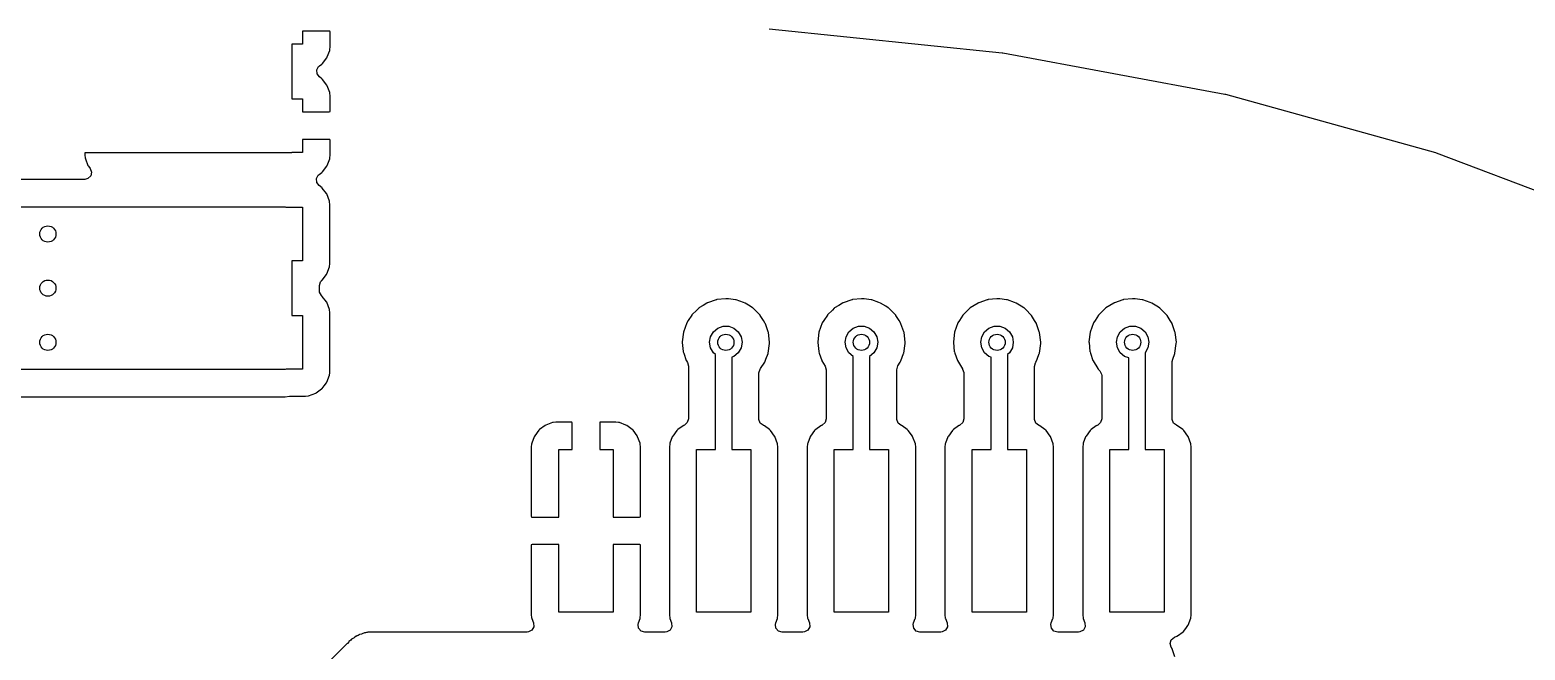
# Model space of a CAD drawing. Extents: x -3.92 to 3.92, y 0.02 to 7.83.
# Drawn here: x 1.326 to 2.411, y 5.406 to 5.857 of the extents above; entities that cross this region are included whole.
import ezdxf

# ---------------------------------------------------------------- set-up
doc = ezdxf.new("R2010")
doc.units = 0
doc.header["$MEASUREMENT"] = 0
doc.layers.add('BLACK', color=7, linetype='CONTINUOUS')

msp = doc.modelspace()

# ---------------------------------------------------------------- linework, layer by layer
at = {"layer": 'BLACK', "linetype": 'CONTINUOUS'}
for p, q in [((1.54298, 5.85614), (1.52352, 5.85614)), ((1.52352, 5.85614), (1.52352, 5.84664)), ((1.54328, 5.85608), (1.54298, 5.85614)), ((1.54334, 5.85603), (1.54328, 5.85608)), ((1.54352, 5.85543), (1.54334, 5.85603)), ((1.54352, 5.84488), (1.54352, 5.85543)), ((1.86221, 5.85783), (2.03129, 5.84034)), ((1.51575, 5.84664), (1.51575, 5.8069)), ((1.52352, 5.84664), (1.51575, 5.84664)), ((1.54136, 5.83727), (1.54314, 5.84201)), ((1.54314, 5.84201), (1.54328, 5.84261)), ((1.54328, 5.84261), (1.5435, 5.84461)), ((1.5435, 5.84461), (1.54352, 5.84488)), ((2.03129, 5.84034), (2.03169, 5.84029)), ((2.03169, 5.84029), (2.19288, 5.81031)), ((1.53378, 5.82783), (1.53512, 5.83028)), ((1.53512, 5.83028), (1.53565, 5.83074)), ((1.53565, 5.83074), (1.53752, 5.83214)), ((1.53752, 5.83214), (1.53802, 5.83264)), ((1.53802, 5.83264), (1.54103, 5.83666)), ((1.54103, 5.83666), (1.54136, 5.83727)), ((1.53398, 5.82504), (1.53378, 5.82783)), ((1.53565, 5.8228), (1.53398, 5.82504)), ((1.53752, 5.8214), (1.53565, 5.8228)), ((1.53802, 5.82091), (1.53752, 5.8214)), ((1.54103, 5.81689), (1.53802, 5.82091)), ((1.51575, 5.8069), (1.52352, 5.8069)), ((1.52352, 5.8069), (1.52352, 5.7974)), ((1.54136, 5.81627), (1.54103, 5.81689)), ((1.54314, 5.81153), (1.54136, 5.81627)), ((1.54328, 5.81093), (1.54314, 5.81153)), ((1.5435, 5.80893), (1.54328, 5.81093)), ((1.54352, 5.80866), (1.5435, 5.80893)), ((1.54352, 5.79794), (1.54352, 5.80866)), ((2.19288, 5.81031), (2.19329, 5.81021)), ((2.19329, 5.81021), (2.34591, 5.76786)), ((1.52352, 5.7974), (1.5428, 5.7974)), ((1.5428, 5.7974), (1.5434, 5.79758)), ((1.5434, 5.79758), (1.54345, 5.79763)), ((1.54345, 5.79763), (1.54352, 5.79794)), ((1.54298, 5.7774), (1.52352, 5.7774)), ((1.52352, 5.7774), (1.52352, 5.7679)), ((1.54328, 5.77734), (1.54298, 5.7774)), ((1.54334, 5.77729), (1.54328, 5.77734)), ((1.54352, 5.77669), (1.54334, 5.77729)), ((1.54352, 5.76614), (1.54352, 5.77669)), ((1.51575, 5.76772), (1.36552, 5.76772)), ((1.36552, 5.76772), (1.36552, 5.76614)), ((1.36552, 5.76614), (1.36553, 5.76587)), ((1.36553, 5.76587), (1.36575, 5.76387)), ((1.36575, 5.76387), (1.36589, 5.76327)), ((1.36589, 5.76327), (1.36767, 5.75853)), ((1.52352, 5.7679), (1.51575, 5.7679)), ((1.51575, 5.7679), (1.51575, 5.76772)), ((1.54136, 5.75853), (1.54314, 5.76327)), ((1.54314, 5.76327), (1.54328, 5.76387)), ((1.54328, 5.76387), (1.5435, 5.76587)), ((1.5435, 5.76587), (1.54352, 5.76614)), ((2.34591, 5.76786), (2.34634, 5.76772)), ((2.34634, 5.76772), (2.49043, 5.713)), ((1.36767, 5.75853), (1.368, 5.75792)), ((1.368, 5.75792), (1.3693, 5.75618)), ((1.3693, 5.75618), (1.37028, 5.75357)), ((1.37028, 5.75357), (1.36969, 5.75083)), ((1.5354, 5.75182), (1.53752, 5.7534)), ((1.53752, 5.7534), (1.53802, 5.7539)), ((1.53802, 5.7539), (1.54103, 5.75792)), ((1.54103, 5.75792), (1.54136, 5.75853)), ((1.36533, 5.74825), (1.24512, 5.74825)), ((1.36771, 5.74886), (1.36533, 5.74825)), ((1.36969, 5.75083), (1.36771, 5.74886)), ((1.53353, 5.7489), (1.53487, 5.75136)), ((1.53373, 5.74612), (1.53353, 5.7489)), ((1.5354, 5.74388), (1.53373, 5.74612)), ((1.53487, 5.75136), (1.5354, 5.75182)), ((1.53759, 5.74224), (1.5354, 5.74388)), ((1.5378, 5.74196), (1.53759, 5.74224)), ((1.54077, 5.738), (1.5378, 5.74196)), ((1.54098, 5.73772), (1.54077, 5.738)), ((1.54077, 5.738), (1.54077, 5.738)), ((1.54296, 5.73244), (1.54098, 5.73772)), ((1.54299, 5.73213), (1.54296, 5.73244)), ((1.54321, 5.73016), (1.54299, 5.73213)), ((1.54299, 5.73213), (1.54299, 5.73213)), ((1.24512, 5.72835), (1.33858, 5.72835)), ((1.33858, 5.72835), (1.45452, 5.72835)), ((1.45452, 5.72835), (1.51079, 5.72835)), ((1.45452, 5.72835), (1.45452, 5.72835)), ((1.51079, 5.72835), (1.51142, 5.72816)), ((1.51142, 5.72816), (1.52352, 5.72816)), ((1.52352, 5.72816), (1.52352, 5.68916)), ((1.54322, 5.73003), (1.54321, 5.73016)), ((1.54322, 5.6873), (1.54322, 5.73003)), ((1.52352, 5.68916), (1.51575, 5.68916)), ((1.51575, 5.68916), (1.51575, 5.64942)), ((1.54296, 5.68489), (1.54322, 5.6873)), ((1.53759, 5.67508), (1.54074, 5.67928)), ((1.54074, 5.67928), (1.54077, 5.67932)), ((1.54077, 5.67932), (1.54098, 5.6796)), ((1.54077, 5.67932), (1.54077, 5.67932)), ((1.54098, 5.6796), (1.54296, 5.68489)), ((1.53565, 5.67116), (1.53644, 5.67384)), ((1.53565, 5.66742), (1.53565, 5.67116)), ((1.53576, 5.66637), (1.53565, 5.66742)), ((1.5371, 5.66392), (1.53576, 5.66637)), ((1.53644, 5.67384), (1.5371, 5.67467)), ((1.5371, 5.67467), (1.53731, 5.67487)), ((1.53731, 5.67487), (1.53759, 5.67508)), ((1.53731, 5.66371), (1.5371, 5.66392)), ((1.53759, 5.6635), (1.53731, 5.66371)), ((1.5378, 5.66322), (1.53759, 5.6635)), ((1.54077, 5.65926), (1.5378, 5.66322)), ((1.54098, 5.65898), (1.54077, 5.65926)), ((1.54077, 5.65926), (1.54077, 5.65926)), ((1.54296, 5.6537), (1.54098, 5.65898)), ((1.81098, 5.65472), (1.80962, 5.65339)), ((1.81118, 5.65491), (1.81098, 5.65472)), ((1.81098, 5.65472), (1.81098, 5.65472)), ((1.81419, 5.65677), (1.81118, 5.65491)), ((1.81697, 5.65847), (1.81419, 5.65677)), ((1.8172, 5.65862), (1.81697, 5.65847)), ((1.81697, 5.65847), (1.81697, 5.65847)), ((1.81747, 5.65871), (1.8172, 5.65862)), ((1.82364, 5.66081), (1.81747, 5.65871)), ((1.81747, 5.65871), (1.81747, 5.65871)), ((1.8239, 5.6609), (1.82364, 5.66081)), ((1.82417, 5.66093), (1.8239, 5.6609)), ((1.83065, 5.66161), (1.82417, 5.66093)), ((1.82417, 5.66093), (1.82417, 5.66093)), ((1.83093, 5.66164), (1.83065, 5.66161)), ((1.83065, 5.66161), (1.83065, 5.66161)), ((1.83264, 5.66143), (1.83093, 5.66164)), ((1.83768, 5.66083), (1.83264, 5.66143)), ((1.83795, 5.6608), (1.83768, 5.66083)), ((1.83768, 5.66083), (1.83768, 5.66083)), ((1.83821, 5.66071), (1.83795, 5.6608)), ((1.84344, 5.65884), (1.83821, 5.66071)), ((1.83821, 5.66071), (1.83821, 5.66071)), ((1.84461, 5.65843), (1.84344, 5.65884)), ((1.8483, 5.65608), (1.84461, 5.65843)), ((1.85015, 5.65491), (1.8483, 5.65608)), ((1.85058, 5.65464), (1.85015, 5.65491)), ((1.85078, 5.65444), (1.85058, 5.65464)), ((1.85152, 5.6537), (1.85078, 5.65444)), ((1.85078, 5.65444), (1.85078, 5.65444)), ((1.90941, 5.65472), (1.90805, 5.65339)), ((1.90961, 5.65491), (1.90941, 5.65472)), ((1.90941, 5.65472), (1.90941, 5.65472)), ((1.91262, 5.65677), (1.90961, 5.65491)), ((1.91539, 5.65847), (1.91262, 5.65677)), ((1.91563, 5.65862), (1.91539, 5.65847)), ((1.91539, 5.65847), (1.91539, 5.65847)), ((1.91589, 5.65871), (1.91563, 5.65862)), ((1.92206, 5.66081), (1.91589, 5.65871)), ((1.91589, 5.65871), (1.91589, 5.65871)), ((1.92232, 5.6609), (1.92206, 5.66081)), ((1.9226, 5.66093), (1.92232, 5.6609)), ((1.92908, 5.66161), (1.9226, 5.66093)), ((1.9226, 5.66093), (1.9226, 5.66093)), ((1.92936, 5.66164), (1.92908, 5.66161)), ((1.92908, 5.66161), (1.92908, 5.66161)), ((1.93107, 5.66143), (1.92936, 5.66164)), ((1.9361, 5.66083), (1.93107, 5.66143)), ((1.93638, 5.6608), (1.9361, 5.66083)), ((1.9361, 5.66083), (1.9361, 5.66083)), ((1.93664, 5.66071), (1.93638, 5.6608)), ((1.94186, 5.65884), (1.93664, 5.66071)), ((1.93664, 5.66071), (1.93664, 5.66071)), ((1.94304, 5.65843), (1.94186, 5.65884)), ((1.94673, 5.65608), (1.94304, 5.65843)), ((1.94857, 5.65491), (1.94673, 5.65608)), ((1.94901, 5.65464), (1.94857, 5.65491)), ((1.9492, 5.65444), (1.94901, 5.65464)), ((1.94994, 5.6537), (1.9492, 5.65444)), ((1.9492, 5.65444), (1.9492, 5.65444)), ((2.00784, 5.65472), (2.00647, 5.65339)), ((2.00803, 5.65491), (2.00784, 5.65472)), ((2.00784, 5.65472), (2.00784, 5.65472)), ((2.01104, 5.65677), (2.00803, 5.65491)), ((2.01382, 5.65847), (2.01104, 5.65677)), ((2.01406, 5.65862), (2.01382, 5.65847)), ((2.01382, 5.65847), (2.01382, 5.65847)), ((2.01432, 5.65871), (2.01406, 5.65862)), ((2.02049, 5.66081), (2.01432, 5.65871)), ((2.01432, 5.65871), (2.01432, 5.65871)), ((2.02075, 5.6609), (2.02049, 5.66081)), ((2.02102, 5.66093), (2.02075, 5.6609)), ((2.0275, 5.66161), (2.02102, 5.66093)), ((2.02102, 5.66093), (2.02102, 5.66093)), ((2.02778, 5.66164), (2.0275, 5.66161)), ((2.0275, 5.66161), (2.0275, 5.66161)), ((2.0295, 5.66143), (2.02778, 5.66164)), ((2.03453, 5.66083), (2.0295, 5.66143)), ((2.0348, 5.6608), (2.03453, 5.66083)), ((2.03453, 5.66083), (2.03453, 5.66083)), ((2.03506, 5.66071), (2.0348, 5.6608)), ((2.04029, 5.65884), (2.03506, 5.66071)), ((2.03506, 5.66071), (2.03506, 5.66071)), ((2.04146, 5.65843), (2.04029, 5.65884)), ((2.04515, 5.65608), (2.04146, 5.65843)), ((2.047, 5.65491), (2.04515, 5.65608)), ((2.04743, 5.65464), (2.047, 5.65491)), ((2.04763, 5.65444), (2.04743, 5.65464)), ((2.04837, 5.6537), (2.04763, 5.65444)), ((2.04763, 5.65444), (2.04763, 5.65444)), ((2.10626, 5.65472), (2.1049, 5.65339)), ((2.10646, 5.65491), (2.10626, 5.65472)), ((2.10626, 5.65472), (2.10626, 5.65472)), ((2.10947, 5.65677), (2.10646, 5.65491)), ((2.11224, 5.65847), (2.10947, 5.65677)), ((2.11248, 5.65862), (2.11224, 5.65847)), ((2.11224, 5.65847), (2.11224, 5.65847)), ((2.11274, 5.65871), (2.11248, 5.65862)), ((2.11891, 5.66081), (2.11274, 5.65871)), ((2.11274, 5.65871), (2.11274, 5.65871)), ((2.11917, 5.6609), (2.11891, 5.66081)), ((2.11945, 5.66093), (2.11917, 5.6609)), ((2.12593, 5.66161), (2.11945, 5.66093)), ((2.11945, 5.66093), (2.11945, 5.66093)), ((2.12621, 5.66164), (2.12593, 5.66161)), ((2.12593, 5.66161), (2.12593, 5.66161)), ((2.12792, 5.66143), (2.12621, 5.66164)), ((2.13295, 5.66083), (2.12792, 5.66143)), ((2.13323, 5.6608), (2.13295, 5.66083)), ((2.13295, 5.66083), (2.13295, 5.66083)), ((2.13349, 5.66071), (2.13323, 5.6608)), ((2.13871, 5.65884), (2.13349, 5.66071)), ((2.13349, 5.66071), (2.13349, 5.66071)), ((2.13989, 5.65843), (2.13871, 5.65884)), ((2.14358, 5.65608), (2.13989, 5.65843)), ((2.14542, 5.65491), (2.14358, 5.65608)), ((2.14586, 5.65464), (2.14542, 5.65491)), ((2.14605, 5.65444), (2.14586, 5.65464)), ((2.14679, 5.6537), (2.14605, 5.65444)), ((2.14605, 5.65444), (2.14605, 5.65444)), ((1.51575, 5.64942), (1.52352, 5.64942)), ((1.52352, 5.64942), (1.52352, 5.61042)), ((1.54322, 5.65129), (1.54296, 5.6537)), ((1.54322, 5.60856), (1.54322, 5.65129)), ((1.8023, 5.64402), (1.79988, 5.63738)), ((1.80341, 5.64575), (1.8023, 5.64402)), ((1.80598, 5.64973), (1.80341, 5.64575)), ((1.80613, 5.64997), (1.80598, 5.64973)), ((1.80598, 5.64973), (1.80598, 5.64973)), ((1.80962, 5.65339), (1.80613, 5.64997)), ((1.85556, 5.64962), (1.85152, 5.6537)), ((1.85571, 5.64939), (1.85556, 5.64962)), ((1.85798, 5.64575), (1.85571, 5.64939)), ((1.85931, 5.64362), (1.85798, 5.64575)), ((1.8594, 5.64336), (1.85931, 5.64362)), ((1.90073, 5.64402), (1.89831, 5.63738)), ((1.90184, 5.64575), (1.90073, 5.64402)), ((1.90441, 5.64973), (1.90184, 5.64575)), ((1.90456, 5.64997), (1.90441, 5.64973)), ((1.90441, 5.64973), (1.90441, 5.64973)), ((1.90805, 5.65339), (1.90456, 5.64997)), ((1.95399, 5.64962), (1.94994, 5.6537)), ((1.95414, 5.64939), (1.95399, 5.64962)), ((1.95641, 5.64575), (1.95414, 5.64939)), ((1.95774, 5.64362), (1.95641, 5.64575)), ((1.95783, 5.64336), (1.95774, 5.64362)), ((1.99915, 5.64402), (1.99673, 5.63738)), ((2.00026, 5.64575), (1.99915, 5.64402)), ((2.00283, 5.64973), (2.00026, 5.64575)), ((2.00298, 5.64997), (2.00283, 5.64973)), ((2.00283, 5.64973), (2.00283, 5.64973)), ((2.00647, 5.65339), (2.00298, 5.64997)), ((2.05241, 5.64962), (2.04837, 5.6537)), ((2.05256, 5.64939), (2.05241, 5.64962)), ((2.05483, 5.64575), (2.05256, 5.64939)), ((2.05616, 5.64362), (2.05483, 5.64575)), ((2.05625, 5.64336), (2.05616, 5.64362)), ((2.09758, 5.64402), (2.09516, 5.63738)), ((2.09869, 5.64575), (2.09758, 5.64402)), ((2.10126, 5.64973), (2.09869, 5.64575)), ((2.10141, 5.64997), (2.10126, 5.64973)), ((2.10126, 5.64973), (2.10126, 5.64973)), ((2.1049, 5.65339), (2.10141, 5.64997)), ((2.15084, 5.64962), (2.14679, 5.6537)), ((2.15099, 5.64939), (2.15084, 5.64962)), ((2.15326, 5.64575), (2.15099, 5.64939)), ((2.15459, 5.64362), (2.15326, 5.64575)), ((2.15468, 5.64336), (2.15459, 5.64362)), ((1.79988, 5.63738), (1.799, 5.63036)), ((1.8189, 5.62992), (1.81961, 5.63396)), ((1.81961, 5.63396), (1.82166, 5.63751)), ((1.82166, 5.63751), (1.8248, 5.64015)), ((1.8248, 5.64015), (1.82866, 5.64155)), ((1.82866, 5.64155), (1.83276, 5.64155)), ((1.83276, 5.64155), (1.83661, 5.64015)), ((1.83661, 5.64015), (1.83976, 5.63751)), ((1.83976, 5.63751), (1.84181, 5.63396)), ((1.84181, 5.63396), (1.84252, 5.62992)), ((1.86139, 5.63764), (1.8594, 5.64336)), ((1.86164, 5.63695), (1.86139, 5.63764)), ((1.86242, 5.62992), (1.86164, 5.63695)), ((1.89831, 5.63738), (1.89742, 5.63036)), ((1.91732, 5.62992), (1.91804, 5.63396)), ((1.91804, 5.63396), (1.92009, 5.63751)), ((1.92009, 5.63751), (1.92323, 5.64015)), ((1.92323, 5.64015), (1.92708, 5.64155)), ((1.92708, 5.64155), (1.93118, 5.64155)), ((1.93118, 5.64155), (1.93504, 5.64015)), ((1.93504, 5.64015), (1.93818, 5.63751)), ((1.93818, 5.63751), (1.94023, 5.63396)), ((1.94023, 5.63396), (1.94094, 5.62992)), ((1.95982, 5.63764), (1.95783, 5.64336)), ((1.96006, 5.63695), (1.95982, 5.63764)), ((1.96085, 5.62992), (1.96006, 5.63695)), ((1.99673, 5.63738), (1.99585, 5.63036)), ((2.01575, 5.62992), (2.01646, 5.63396)), ((2.01646, 5.63396), (2.01851, 5.63751)), ((2.01851, 5.63751), (2.02165, 5.64015)), ((2.02165, 5.64015), (2.02551, 5.64155)), ((2.02551, 5.64155), (2.02961, 5.64155)), ((2.02961, 5.64155), (2.03346, 5.64015)), ((2.03346, 5.64015), (2.03661, 5.63751)), ((2.03661, 5.63751), (2.03866, 5.63396)), ((2.03866, 5.63396), (2.03937, 5.62992)), ((2.05825, 5.63764), (2.05625, 5.64336)), ((2.05849, 5.63695), (2.05825, 5.63764)), ((2.05927, 5.62992), (2.05849, 5.63695)), ((2.09516, 5.63738), (2.09427, 5.63036)), ((2.11417, 5.62992), (2.11489, 5.63396)), ((2.11489, 5.63396), (2.11694, 5.63751)), ((2.11694, 5.63751), (2.12008, 5.64015)), ((2.12008, 5.64015), (2.12393, 5.64155)), ((2.12393, 5.64155), (2.12804, 5.64155)), ((2.12804, 5.64155), (2.13189, 5.64015)), ((2.13189, 5.64015), (2.13503, 5.63751)), ((2.13503, 5.63751), (2.13708, 5.63396)), ((2.13708, 5.63396), (2.1378, 5.62992)), ((2.15667, 5.63764), (2.15468, 5.64336)), ((2.15691, 5.63695), (2.15667, 5.63764)), ((2.1577, 5.62992), (2.15691, 5.63695)), ((1.799, 5.63036), (1.79902, 5.63009)), ((1.79902, 5.63009), (1.79902, 5.63009)), ((1.79902, 5.63009), (1.79906, 5.62977)), ((1.79906, 5.62977), (1.79969, 5.62333)), ((1.79969, 5.62333), (1.79977, 5.62306)), ((1.79977, 5.62306), (1.79977, 5.62306)), ((1.79977, 5.62306), (1.80012, 5.62203)), ((1.80012, 5.62203), (1.80192, 5.61662)), ((1.81961, 5.62588), (1.8189, 5.62992)), ((1.82166, 5.62233), (1.81961, 5.62588)), ((1.82323, 5.62101), (1.82166, 5.62233)), ((1.83976, 5.62233), (1.83661, 5.61969)), ((1.84181, 5.62588), (1.83976, 5.62233)), ((1.84252, 5.62992), (1.84181, 5.62588)), ((1.86133, 5.62178), (1.86143, 5.62203)), ((1.86143, 5.62203), (1.86241, 5.62904)), ((1.86241, 5.62904), (1.86242, 5.62992)), ((1.89742, 5.63036), (1.89745, 5.63009)), ((1.89745, 5.63009), (1.89745, 5.63009)), ((1.89745, 5.63009), (1.89748, 5.62977)), ((1.89748, 5.62977), (1.89811, 5.62333)), ((1.89811, 5.62333), (1.8982, 5.62306)), ((1.8982, 5.62306), (1.8982, 5.62306)), ((1.8982, 5.62306), (1.89854, 5.62203)), ((1.89854, 5.62203), (1.90034, 5.61662)), ((1.91804, 5.62588), (1.91732, 5.62992)), ((1.92009, 5.62233), (1.91804, 5.62588)), ((1.92323, 5.61969), (1.92009, 5.62233)), ((1.93818, 5.62233), (1.93504, 5.61969)), ((1.94023, 5.62588), (1.93818, 5.62233)), ((1.94094, 5.62992), (1.94023, 5.62588)), ((1.95975, 5.62178), (1.95985, 5.62203)), ((1.95985, 5.62203), (1.96084, 5.62904)), ((1.96084, 5.62904), (1.96085, 5.62992)), ((1.99585, 5.63036), (1.99587, 5.63009)), ((1.99587, 5.63009), (1.99587, 5.63009)), ((1.99587, 5.63009), (1.99591, 5.62977)), ((1.99591, 5.62977), (1.99654, 5.62333)), ((1.99654, 5.62333), (1.99662, 5.62306)), ((1.99662, 5.62306), (1.99662, 5.62306)), ((1.99662, 5.62306), (1.99697, 5.62203)), ((1.99697, 5.62203), (1.99877, 5.61662)), ((2.01646, 5.62588), (2.01575, 5.62992)), ((2.01851, 5.62233), (2.01646, 5.62588)), ((2.02165, 5.61969), (2.01851, 5.62233)), ((2.03661, 5.62233), (2.03504, 5.62101)), ((2.03866, 5.62588), (2.03661, 5.62233)), ((2.03937, 5.62992), (2.03866, 5.62588)), ((2.05818, 5.62178), (2.05828, 5.62203)), ((2.05828, 5.62203), (2.05926, 5.62904)), ((2.05926, 5.62904), (2.05927, 5.62992)), ((2.09427, 5.63036), (2.0943, 5.63009)), ((2.0943, 5.63009), (2.0943, 5.63009)), ((2.0943, 5.63009), (2.09433, 5.62977)), ((2.09433, 5.62977), (2.09496, 5.62333)), ((2.09496, 5.62333), (2.09505, 5.62306)), ((2.09505, 5.62306), (2.09505, 5.62306)), ((2.09505, 5.62306), (2.09539, 5.62203)), ((2.09539, 5.62203), (2.09719, 5.61662)), ((2.11489, 5.62588), (2.11417, 5.62992)), ((2.11694, 5.62233), (2.11489, 5.62588)), ((2.12008, 5.61969), (2.11694, 5.62233)), ((2.13708, 5.62588), (2.13504, 5.62234)), ((2.13504, 5.62234), (2.13504, 5.55197)), ((2.1378, 5.62992), (2.13708, 5.62588)), ((2.1566, 5.62177), (2.1567, 5.62203)), ((2.1567, 5.62203), (2.15769, 5.62904)), ((2.15769, 5.62904), (2.1577, 5.62992)), ((1.80192, 5.61662), (1.80206, 5.61638)), ((1.80206, 5.61638), (1.80206, 5.61638)), ((1.80206, 5.61638), (1.80281, 5.61515)), ((1.80281, 5.61515), (1.80352, 5.61258)), ((1.80352, 5.61258), (1.80352, 5.57423)), ((1.82323, 5.55197), (1.82323, 5.62101)), ((1.83661, 5.61969), (1.83504, 5.61912)), ((1.83504, 5.61912), (1.83504, 5.55197)), ((1.85585, 5.61081), (1.85892, 5.61542)), ((1.85892, 5.61542), (1.85979, 5.61773)), ((1.85979, 5.61773), (1.86133, 5.62177)), ((1.86133, 5.62177), (1.86133, 5.62178)), ((1.90034, 5.61662), (1.90049, 5.61638)), ((1.90049, 5.61638), (1.90281, 5.61255)), ((1.90281, 5.61255), (1.90352, 5.60998)), ((1.92323, 5.55197), (1.92323, 5.61969)), ((1.93504, 5.61969), (1.93504, 5.55197)), ((1.95474, 5.61002), (1.95557, 5.61276)), ((1.95557, 5.61276), (1.95734, 5.61542)), ((1.95734, 5.61542), (1.95771, 5.61638)), ((1.95771, 5.61638), (1.95975, 5.62177)), ((1.95975, 5.62177), (1.95975, 5.62178)), ((1.99877, 5.61662), (2.00243, 5.61057)), ((2.02323, 5.61912), (2.02165, 5.61969)), ((2.02323, 5.55197), (2.02323, 5.61912)), ((2.03504, 5.62101), (2.03504, 5.55197)), ((2.05474, 5.61239), (2.05551, 5.61493)), ((2.05474, 5.57423), (2.05474, 5.61239)), ((2.05549, 5.61495), (2.05556, 5.61509)), ((2.05551, 5.61493), (2.05549, 5.61495)), ((2.05556, 5.61509), (2.05557, 5.61513)), ((2.05557, 5.61513), (2.05561, 5.61519)), ((2.05561, 5.61519), (2.05577, 5.61542)), ((2.05561, 5.61519), (2.05561, 5.61519)), ((2.05577, 5.61542), (2.05664, 5.61773)), ((2.05664, 5.61773), (2.05818, 5.62177)), ((2.05818, 5.62177), (2.05818, 5.62178)), ((2.09719, 5.61662), (2.09734, 5.61638)), ((2.09734, 5.61638), (2.10062, 5.61097)), ((2.10062, 5.61097), (2.10086, 5.61057)), ((2.12323, 5.61855), (2.12008, 5.61969)), ((2.12323, 5.55197), (2.12323, 5.61855)), ((2.15474, 5.61597), (2.15507, 5.61773)), ((2.15474, 5.57423), (2.15474, 5.61597)), ((2.15507, 5.61773), (2.1566, 5.62177)), ((2.1566, 5.62177), (2.1566, 5.62177)), ((1.51079, 5.61024), (1.24512, 5.61024)), ((1.51164, 5.61042), (1.51079, 5.61024)), ((1.52352, 5.61042), (1.51164, 5.61042)), ((1.53909, 5.59834), (1.54077, 5.60058)), ((1.54077, 5.60058), (1.54098, 5.60086)), ((1.54077, 5.60058), (1.54077, 5.60058)), ((1.54098, 5.60086), (1.54296, 5.60615)), ((1.54296, 5.60615), (1.54314, 5.60781)), ((1.54314, 5.60781), (1.54321, 5.60842)), ((1.54321, 5.60842), (1.54322, 5.60856)), ((1.54321, 5.60842), (1.54321, 5.60842)), ((1.85474, 5.60765), (1.85557, 5.61039)), ((1.85474, 5.57423), (1.85474, 5.60765)), ((1.85557, 5.61039), (1.85585, 5.61081)), ((1.90352, 5.60998), (1.90352, 5.57423)), ((1.95474, 5.57423), (1.95474, 5.61002)), ((2.00243, 5.61057), (2.00252, 5.61048)), ((2.00252, 5.61048), (2.00351, 5.60794)), ((2.00351, 5.60794), (2.00352, 5.60751)), ((2.00352, 5.60751), (2.00352, 5.57423)), ((2.10086, 5.61057), (2.10105, 5.61037)), ((2.10105, 5.61037), (2.10105, 5.61037)), ((2.10105, 5.61037), (2.10213, 5.60925)), ((2.10213, 5.60925), (2.10343, 5.60677)), ((2.10343, 5.60677), (2.10352, 5.6058)), ((2.10352, 5.6058), (2.10352, 5.57423)), ((1.31562, 5.59033), (1.51079, 5.59033)), ((1.51079, 5.59033), (1.51408, 5.59069)), ((1.51408, 5.59069), (1.51461, 5.59072)), ((1.51461, 5.59072), (1.52538, 5.59072)), ((1.52538, 5.59072), (1.52551, 5.59073)), ((1.52551, 5.59073), (1.52748, 5.59094)), ((1.52551, 5.59073), (1.52551, 5.59073)), ((1.52748, 5.59094), (1.52779, 5.59098)), ((1.52748, 5.59094), (1.52748, 5.59094)), ((1.52779, 5.59098), (1.53308, 5.59296)), ((1.53308, 5.59296), (1.53336, 5.59317)), ((1.53336, 5.59317), (1.53731, 5.59613)), ((1.53336, 5.59317), (1.53336, 5.59317)), ((1.53731, 5.59613), (1.53759, 5.59634)), ((1.53759, 5.59634), (1.53909, 5.59834)), ((1.69946, 5.56948), (1.69544, 5.56647)), ((1.70008, 5.56982), (1.69946, 5.56948)), ((1.70482, 5.57159), (1.70008, 5.56982)), ((1.70542, 5.57174), (1.70482, 5.57159)), ((1.70742, 5.57195), (1.70542, 5.57174)), ((1.70769, 5.57197), (1.70742, 5.57195)), ((1.7186, 5.57197), (1.70769, 5.57197)), ((1.7189, 5.5719), (1.7186, 5.57197)), ((1.71896, 5.57186), (1.7189, 5.5719)), ((1.71913, 5.57126), (1.71896, 5.57186)), ((1.71913, 5.55197), (1.71913, 5.57126)), ((1.7392, 5.57174), (1.73913, 5.57144)), ((1.73913, 5.57144), (1.73913, 5.55197)), ((1.73925, 5.57179), (1.7392, 5.57174)), ((1.73985, 5.57197), (1.73925, 5.57179)), ((1.75058, 5.57197), (1.73985, 5.57197)), ((1.75085, 5.57195), (1.75058, 5.57197)), ((1.75285, 5.57174), (1.75085, 5.57195)), ((1.75345, 5.57159), (1.75285, 5.57174)), ((1.75819, 5.56982), (1.75345, 5.57159)), ((1.75881, 5.56948), (1.75819, 5.56982)), ((1.76282, 5.56647), (1.75881, 5.56948)), ((1.79961, 5.56922), (1.79594, 5.56647)), ((1.79989, 5.56943), (1.79961, 5.56922)), ((1.79961, 5.56922), (1.79961, 5.56922)), ((1.8003, 5.56959), (1.79989, 5.56943)), ((1.80062, 5.56972), (1.8003, 5.56959)), ((1.80274, 5.57155), (1.80062, 5.56972)), ((1.80352, 5.57423), (1.80274, 5.57155)), ((1.85476, 5.57389), (1.85474, 5.57423)), ((1.85573, 5.57126), (1.85476, 5.57389)), ((1.85775, 5.56975), (1.85573, 5.57126)), ((1.85774, 5.56972), (1.85775, 5.56975)), ((1.85789, 5.56964), (1.85774, 5.56972)), ((1.85796, 5.56959), (1.85789, 5.56964)), ((1.85838, 5.56943), (1.85796, 5.56959)), ((1.85866, 5.56922), (1.85838, 5.56943)), ((1.86233, 5.56647), (1.85866, 5.56922)), ((1.85866, 5.56922), (1.85866, 5.56922)), ((1.89961, 5.56922), (1.89594, 5.56647)), ((1.89989, 5.56943), (1.89961, 5.56922)), ((1.89961, 5.56922), (1.89961, 5.56922)), ((1.9003, 5.56959), (1.89989, 5.56943)), ((1.90062, 5.56972), (1.9003, 5.56959)), ((1.90274, 5.57155), (1.90062, 5.56972)), ((1.90352, 5.57423), (1.90274, 5.57155)), ((1.95476, 5.57389), (1.95474, 5.57423)), ((1.95573, 5.57126), (1.95476, 5.57389)), ((1.95775, 5.56975), (1.95573, 5.57126)), ((1.95774, 5.56972), (1.95775, 5.56975)), ((1.95789, 5.56964), (1.95774, 5.56972)), ((1.95796, 5.56959), (1.95789, 5.56964)), ((1.95838, 5.56943), (1.95796, 5.56959)), ((1.95866, 5.56922), (1.95838, 5.56943)), ((1.96233, 5.56647), (1.95866, 5.56922)), ((1.95866, 5.56922), (1.95866, 5.56922)), ((1.99961, 5.56922), (1.99594, 5.56647)), ((1.99989, 5.56943), (1.99961, 5.56922)), ((1.99961, 5.56922), (1.99961, 5.56922)), ((2.0003, 5.56959), (1.99989, 5.56943)), ((2.00062, 5.56972), (2.0003, 5.56959)), ((2.00274, 5.57155), (2.00062, 5.56972)), ((2.00352, 5.57423), (2.00274, 5.57155)), ((2.05476, 5.57389), (2.05474, 5.57423)), ((2.05573, 5.57126), (2.05476, 5.57389)), ((2.05775, 5.56975), (2.05573, 5.57126)), ((2.05774, 5.56972), (2.05775, 5.56975)), ((2.05789, 5.56964), (2.05774, 5.56972)), ((2.05796, 5.56959), (2.05789, 5.56964)), ((2.05838, 5.56943), (2.05796, 5.56959)), ((2.05866, 5.56922), (2.05838, 5.56943)), ((2.06233, 5.56647), (2.05866, 5.56922)), ((2.05866, 5.56922), (2.05866, 5.56922)), ((2.09961, 5.56922), (2.09594, 5.56647)), ((2.09989, 5.56943), (2.09961, 5.56922)), ((2.09961, 5.56922), (2.09961, 5.56922)), ((2.1003, 5.56959), (2.09989, 5.56943)), ((2.10062, 5.56972), (2.1003, 5.56959)), ((2.10274, 5.57155), (2.10062, 5.56972)), ((2.10352, 5.57423), (2.10274, 5.57155)), ((2.15476, 5.57389), (2.15474, 5.57423)), ((2.15573, 5.57126), (2.15476, 5.57389)), ((2.15775, 5.56975), (2.15573, 5.57126)), ((2.15774, 5.56972), (2.15775, 5.56975)), ((2.15789, 5.56964), (2.15774, 5.56972)), ((2.15796, 5.56959), (2.15789, 5.56964)), ((2.15838, 5.56943), (2.15796, 5.56959)), ((2.15866, 5.56922), (2.15838, 5.56943)), ((2.16233, 5.56647), (2.15866, 5.56922)), ((2.15866, 5.56922), (2.15866, 5.56922)), ((1.6916, 5.56134), (1.68982, 5.5566)), ((1.69194, 5.56195), (1.6916, 5.56134)), ((1.69495, 5.56597), (1.69194, 5.56195)), ((1.69544, 5.56647), (1.69495, 5.56597)), ((1.76332, 5.56597), (1.76282, 5.56647)), ((1.76633, 5.56195), (1.76332, 5.56597)), ((1.76667, 5.56134), (1.76633, 5.56195)), ((1.76844, 5.5566), (1.76667, 5.56134)), ((1.79186, 5.5612), (1.79014, 5.5566)), ((1.79199, 5.56153), (1.79186, 5.5612)), ((1.7922, 5.56181), (1.79199, 5.56153)), ((1.79516, 5.56576), (1.7922, 5.56181)), ((1.7922, 5.56181), (1.7922, 5.56181)), ((1.79537, 5.56605), (1.79516, 5.56576)), ((1.79594, 5.56647), (1.79537, 5.56605)), ((1.8629, 5.56605), (1.86233, 5.56647)), ((1.86311, 5.56576), (1.8629, 5.56605)), ((1.86607, 5.56181), (1.86311, 5.56576)), ((1.86628, 5.56153), (1.86607, 5.56181)), ((1.86607, 5.56181), (1.86607, 5.56181)), ((1.86826, 5.55624), (1.86628, 5.56153)), ((1.89186, 5.5612), (1.89014, 5.5566)), ((1.89199, 5.56153), (1.89186, 5.5612)), ((1.8922, 5.56181), (1.89199, 5.56153)), ((1.89516, 5.56576), (1.8922, 5.56181)), ((1.8922, 5.56181), (1.8922, 5.56181)), ((1.89537, 5.56605), (1.89516, 5.56576)), ((1.89594, 5.56647), (1.89537, 5.56605)), ((1.9629, 5.56605), (1.96233, 5.56647)), ((1.96311, 5.56576), (1.9629, 5.56605)), ((1.96607, 5.56181), (1.96311, 5.56576)), ((1.96628, 5.56153), (1.96607, 5.56181)), ((1.96607, 5.56181), (1.96607, 5.56181)), ((1.96826, 5.55624), (1.96628, 5.56153)), ((1.99186, 5.5612), (1.99014, 5.5566)), ((1.99199, 5.56153), (1.99186, 5.5612)), ((1.9922, 5.56181), (1.99199, 5.56153)), ((1.99516, 5.56576), (1.9922, 5.56181)), ((1.9922, 5.56181), (1.9922, 5.56181)), ((1.99537, 5.56605), (1.99516, 5.56576)), ((1.99594, 5.56647), (1.99537, 5.56605)), ((2.0629, 5.56605), (2.06233, 5.56647)), ((2.06311, 5.56576), (2.0629, 5.56605)), ((2.06607, 5.56181), (2.06311, 5.56576)), ((2.06628, 5.56153), (2.06607, 5.56181)), ((2.06607, 5.56181), (2.06607, 5.56181)), ((2.06826, 5.55624), (2.06628, 5.56153)), ((2.09186, 5.5612), (2.09014, 5.5566)), ((2.09199, 5.56153), (2.09186, 5.5612)), ((2.0922, 5.56181), (2.09199, 5.56153)), ((2.09516, 5.56576), (2.0922, 5.56181)), ((2.0922, 5.56181), (2.0922, 5.56181)), ((2.09537, 5.56605), (2.09516, 5.56576)), ((2.09594, 5.56647), (2.09537, 5.56605)), ((2.1629, 5.56605), (2.16233, 5.56647)), ((2.16311, 5.56576), (2.1629, 5.56605)), ((2.16607, 5.56181), (2.16311, 5.56576)), ((2.16628, 5.56153), (2.16607, 5.56181)), ((2.16607, 5.56181), (2.16607, 5.56181)), ((2.16826, 5.55624), (2.16628, 5.56153)), ((1.68946, 5.554), (1.68945, 5.55373)), ((1.68945, 5.55373), (1.68945, 5.50363)), ((1.68968, 5.556), (1.68946, 5.554)), ((1.68982, 5.5566), (1.68968, 5.556)), ((1.70945, 5.50291), (1.70945, 5.55197)), ((1.70945, 5.55197), (1.71913, 5.55197)), ((1.73913, 5.55197), (1.74882, 5.55197)), ((1.74882, 5.55197), (1.74882, 5.50291)), ((1.76859, 5.556), (1.76844, 5.5566)), ((1.7688, 5.554), (1.76859, 5.556)), ((1.76882, 5.55373), (1.7688, 5.554)), ((1.76882, 5.50345), (1.76882, 5.55373)), ((1.79001, 5.55624), (1.78974, 5.55383)), ((1.78974, 5.55383), (1.78974, 5.43199)), ((1.79014, 5.5566), (1.79001, 5.55624)), ((1.80945, 5.43386), (1.80945, 5.55197)), ((1.80945, 5.55197), (1.82323, 5.55197)), ((1.83504, 5.55197), (1.84882, 5.55197)), ((1.84882, 5.55197), (1.84882, 5.43386)), ((1.86852, 5.55383), (1.86826, 5.55624)), ((1.86852, 5.43199), (1.86852, 5.55383)), ((1.89001, 5.55624), (1.88974, 5.55383)), ((1.88974, 5.55383), (1.88974, 5.43199)), ((1.89014, 5.5566), (1.89001, 5.55624)), ((1.90945, 5.43386), (1.90945, 5.55197)), ((1.90945, 5.55197), (1.92323, 5.55197)), ((1.93504, 5.55197), (1.94882, 5.55197)), ((1.94882, 5.55197), (1.94882, 5.43386)), ((1.96852, 5.55383), (1.96826, 5.55624)), ((1.96852, 5.43199), (1.96852, 5.55383)), ((1.99001, 5.55624), (1.98974, 5.55383)), ((1.98974, 5.55383), (1.98974, 5.43199)), ((1.99014, 5.5566), (1.99001, 5.55624)), ((2.00945, 5.43386), (2.00945, 5.55197)), ((2.00945, 5.55197), (2.02323, 5.55197)), ((2.03504, 5.55197), (2.04882, 5.55197)), ((2.04882, 5.55197), (2.04882, 5.43386)), ((2.06852, 5.55383), (2.06826, 5.55624)), ((2.06852, 5.43199), (2.06852, 5.55383)), ((2.09001, 5.55624), (2.08974, 5.55383)), ((2.08974, 5.55383), (2.08974, 5.43199)), ((2.09014, 5.5566), (2.09001, 5.55624)), ((2.10945, 5.43386), (2.10945, 5.55197)), ((2.10945, 5.55197), (2.12323, 5.55197)), ((2.13504, 5.55197), (2.14882, 5.55197)), ((2.14882, 5.55197), (2.14882, 5.43386)), ((2.16852, 5.55383), (2.16826, 5.55624)), ((2.16852, 5.43199), (2.16852, 5.55383)), ((1.68945, 5.50363), (1.68962, 5.50303)), ((1.68962, 5.50303), (1.68968, 5.50298)), ((1.68968, 5.50298), (1.68998, 5.50291)), ((1.68998, 5.50291), (1.70945, 5.50291)), ((1.74882, 5.50291), (1.76811, 5.50291)), ((1.76811, 5.50291), (1.76871, 5.50309)), ((1.76871, 5.50309), (1.76875, 5.50314)), ((1.76875, 5.50314), (1.76882, 5.50345)), ((1.68951, 5.48268), (1.68945, 5.48238)), ((1.68945, 5.48238), (1.68945, 5.4321)), ((1.68956, 5.48274), (1.68951, 5.48268)), ((1.69016, 5.48291), (1.68956, 5.48274)), ((1.70945, 5.48291), (1.69016, 5.48291)), ((1.70945, 5.43386), (1.70945, 5.48291)), ((1.76829, 5.48291), (1.74882, 5.48291)), ((1.74882, 5.48291), (1.74882, 5.43386)), ((1.76859, 5.48285), (1.76829, 5.48291)), ((1.76864, 5.4828), (1.76859, 5.48285)), ((1.76882, 5.4822), (1.76864, 5.4828)), ((1.76882, 5.4321), (1.76882, 5.4822)), ((1.68945, 5.4321), (1.68946, 5.43183)), ((1.68946, 5.43183), (1.68968, 5.42983)), ((1.68968, 5.42983), (1.68982, 5.42923)), ((1.68982, 5.42923), (1.69103, 5.42601)), ((1.74882, 5.43386), (1.70945, 5.43386)), ((1.76724, 5.42601), (1.76844, 5.42923)), ((1.76844, 5.42923), (1.76859, 5.42983)), ((1.76859, 5.42983), (1.7688, 5.43183)), ((1.7688, 5.43183), (1.76882, 5.4321)), ((1.78974, 5.43199), (1.79001, 5.42958)), ((1.79001, 5.42958), (1.79014, 5.42923)), ((1.79014, 5.42923), (1.79134, 5.42601)), ((1.84882, 5.43386), (1.80945, 5.43386)), ((1.86692, 5.42601), (1.86815, 5.42929)), ((1.86815, 5.42929), (1.86826, 5.42958)), ((1.86815, 5.42929), (1.86815, 5.42929)), ((1.86826, 5.42958), (1.86852, 5.43199)), ((1.88974, 5.43199), (1.89001, 5.42958)), ((1.89001, 5.42958), (1.89014, 5.42923)), ((1.89014, 5.42923), (1.89134, 5.42601)), ((1.94882, 5.43386), (1.90945, 5.43386)), ((1.96692, 5.42601), (1.96815, 5.42929)), ((1.96815, 5.42929), (1.96826, 5.42958)), ((1.96815, 5.42929), (1.96815, 5.42929)), ((1.96826, 5.42958), (1.96852, 5.43199)), ((1.98974, 5.43199), (1.99001, 5.42958)), ((1.99001, 5.42958), (1.99014, 5.42923)), ((1.99014, 5.42923), (1.99134, 5.42601)), ((2.04882, 5.43386), (2.00945, 5.43386)), ((2.06692, 5.42601), (2.06815, 5.42929)), ((2.06815, 5.42929), (2.06826, 5.42958)), ((2.06815, 5.42929), (2.06815, 5.42929)), ((2.06826, 5.42958), (2.06852, 5.43199)), ((2.08974, 5.43199), (2.09001, 5.42958)), ((2.09001, 5.42958), (2.09014, 5.42923)), ((2.09014, 5.42923), (2.09134, 5.42601)), ((2.14882, 5.43386), (2.10945, 5.43386)), ((2.16628, 5.4243), (2.16826, 5.42958)), ((2.16826, 5.42958), (2.16852, 5.43199)), ((1.56147, 5.41567), (1.56092, 5.41527)), ((1.56237, 5.41632), (1.56147, 5.41567)), ((1.56266, 5.41644), (1.56237, 5.41632)), ((1.56292, 5.41654), (1.56266, 5.41644)), ((1.56266, 5.41644), (1.56266, 5.41644)), ((1.56314, 5.41663), (1.56292, 5.41654)), ((1.56384, 5.41697), (1.56314, 5.41663)), ((1.56455, 5.41739), (1.56384, 5.41697)), ((1.56485, 5.41748), (1.56455, 5.41739)), ((1.56627, 5.41789), (1.56485, 5.41748)), ((1.56672, 5.41804), (1.56627, 5.41789)), ((1.56838, 5.4187), (1.56672, 5.41804)), ((1.56869, 5.41874), (1.56838, 5.4187)), ((1.56912, 5.4188), (1.56869, 5.41874)), ((1.56869, 5.41874), (1.56869, 5.41874)), ((1.56921, 5.41881), (1.56912, 5.4188)), ((1.56997, 5.41897), (1.56921, 5.41881)), ((1.57047, 5.41911), (1.56997, 5.41897)), ((1.57076, 5.4192), (1.57047, 5.41911)), ((1.57256, 5.41925), (1.57076, 5.4192)), ((1.57302, 5.41929), (1.57256, 5.41925)), ((1.57304, 5.41929), (1.57302, 5.41929)), ((1.57319, 5.41931), (1.57304, 5.41929)), ((1.57432, 5.41931), (1.57319, 5.41931)), ((1.57448, 5.41931), (1.57432, 5.41931)), ((1.57692, 5.41939), (1.57448, 5.41931)), ((1.57723, 5.4194), (1.57692, 5.41939)), ((1.57753, 5.41933), (1.57723, 5.4194)), ((1.57799, 5.41931), (1.57753, 5.41933)), ((1.68638, 5.41931), (1.57799, 5.41931)), ((1.68745, 5.41943), (1.68638, 5.41931)), ((1.6899, 5.42077), (1.68745, 5.41943)), ((1.69123, 5.42323), (1.6899, 5.42077)), ((1.69103, 5.42601), (1.69123, 5.42323)), ((1.76697, 5.42498), (1.76724, 5.42601)), ((1.76737, 5.42221), (1.76697, 5.42498)), ((1.7692, 5.4201), (1.76737, 5.42221)), ((1.77188, 5.41931), (1.7692, 5.4201)), ((1.7867, 5.41931), (1.77188, 5.41931)), ((1.78776, 5.41943), (1.7867, 5.41931)), ((1.79021, 5.42077), (1.78776, 5.41943)), ((1.79155, 5.42323), (1.79021, 5.42077)), ((1.79134, 5.42601), (1.79155, 5.42323)), ((1.86666, 5.42498), (1.86692, 5.42601)), ((1.86706, 5.42221), (1.86666, 5.42498)), ((1.86889, 5.4201), (1.86706, 5.42221)), ((1.87157, 5.41931), (1.86889, 5.4201)), ((1.8867, 5.41931), (1.87157, 5.41931)), ((1.88776, 5.41943), (1.8867, 5.41931)), ((1.89021, 5.42077), (1.88776, 5.41943)), ((1.89155, 5.42323), (1.89021, 5.42077)), ((1.89134, 5.42601), (1.89155, 5.42323)), ((1.96666, 5.42498), (1.96692, 5.42601)), ((1.96706, 5.42221), (1.96666, 5.42498)), ((1.96889, 5.4201), (1.96706, 5.42221)), ((1.97157, 5.41931), (1.96889, 5.4201)), ((1.9867, 5.41931), (1.97157, 5.41931)), ((1.98776, 5.41943), (1.9867, 5.41931)), ((1.99021, 5.42077), (1.98776, 5.41943)), ((1.99155, 5.42323), (1.99021, 5.42077)), ((1.99134, 5.42601), (1.99155, 5.42323)), ((2.06666, 5.42498), (2.06692, 5.42601)), ((2.06706, 5.42221), (2.06666, 5.42498)), ((2.06889, 5.4201), (2.06706, 5.42221)), ((2.07157, 5.41931), (2.06889, 5.4201)), ((2.0867, 5.41931), (2.07157, 5.41931)), ((2.08776, 5.41943), (2.0867, 5.41931)), ((2.09021, 5.42077), (2.08776, 5.41943)), ((2.09155, 5.42323), (2.09021, 5.42077)), ((2.09134, 5.42601), (2.09155, 5.42323)), ((2.15404, 5.41376), (2.15643, 5.41567)), ((2.15643, 5.41567), (2.15805, 5.41627)), ((2.15805, 5.41627), (2.15838, 5.4164)), ((2.15805, 5.41627), (2.15805, 5.41627)), ((2.15838, 5.4164), (2.15866, 5.41661)), ((2.15866, 5.41661), (2.16261, 5.41957)), ((2.15866, 5.41661), (2.15866, 5.41661)), ((2.16261, 5.41957), (2.1629, 5.41978)), ((2.1629, 5.41978), (2.1646, 5.42206)), ((2.1646, 5.42206), (2.16607, 5.42402)), ((2.16607, 5.42402), (2.16628, 5.4243)), ((2.16607, 5.42402), (2.16607, 5.42402)), ((1.55567, 5.41079), (1.42194, 5.27706)), ((1.55599, 5.41114), (1.55567, 5.41079)), ((1.55693, 5.41228), (1.55599, 5.41114)), ((1.55713, 5.41252), (1.55693, 5.41228)), ((1.5578, 5.41301), (1.55713, 5.41252)), ((1.5584, 5.41351), (1.5578, 5.41301)), ((1.55898, 5.4141), (1.5584, 5.41351)), ((1.56053, 5.41501), (1.55898, 5.4141)), ((1.56092, 5.41527), (1.56053, 5.41501)), ((2.15321, 5.41109), (2.15404, 5.41376)), ((2.15397, 5.40839), (2.15321, 5.41109)), ((2.15459, 5.4074), (2.15397, 5.40839)), ((2.15468, 5.40714), (2.15459, 5.4074)), ((2.15667, 5.40142), (2.15468, 5.40714))]:
    msp.add_line(p, q, dxfattribs=at)
at = {"layer": 'BLACK'}
for centre in [(1.33858, 5.70866), (1.33858, 5.66929), (1.33858, 5.62992), (1.83071, 5.62992), (1.92913, 5.62992), (2.02756, 5.62992), (2.12598, 5.62992)]:
    msp.add_circle(centre, 0.005906, dxfattribs=at)

doc.saveas('drawing.dxf')
